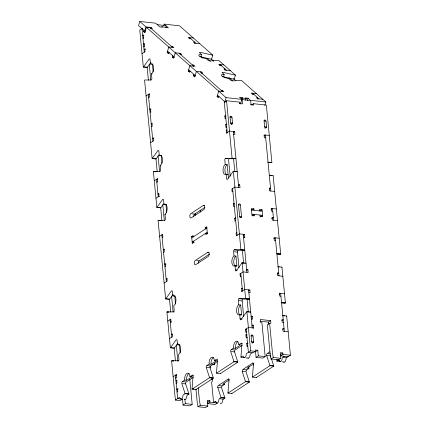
<?xml version="1.0" encoding="UTF-8"?>
<svg xmlns="http://www.w3.org/2000/svg" width="429" height="429" viewBox="0 0 429 429"><rect width="100%" height="100%" fill="white"/><g stroke="black" fill="none" stroke-linecap="round" stroke-linejoin="round"><path stroke-width="0.64" d="M253.609 342.085C253.646 343.313 251.689 342.91 251.678 341.875L251.099 335.848A1.121 0.896 56.8 0 1 251.962 334.904A1.121 0.896 56.8 0 1 253.024 336.063L253.609 342.085L252.252 342.969M248.933 366.436A5.228 2.628 -83.7 0 0 248.917 368.447L246.659 369.927A1.496 0.751 -83.7 0 0 246.042 371.82L249.249 381.73A1.496 0.751 -83.7 0 1 249.319 382.11L231.858 393.532L228.008 393.109A1.496 0.751 -83.7 0 1 228.003 392.691L229.032 380.003A1.496 0.751 -83.7 0 0 228.142 379.091L218.361 385.494A1.496 0.751 -83.7 0 0 217.744 387.387L220.951 397.302A1.496 0.751 -83.7 0 1 221.021 397.683L219.434 398.718A1.496 0.751 -83.7 0 0 218.817 400.118A2.987 1.501 -83.7 0 1 217.578 402.917A2.987 1.501 -83.7 0 1 215.98 401.973A1.496 0.751 -83.7 0 0 215.176 401.506L213.588 402.541L211.61 381.955L212.36 381.461L212.092 378.651L211.089 379.311M277 359.368L276.893 360.703A1.496 0.751 -83.7 0 0 276.898 361.127L280.748 361.55M139.774 21.45L138.562 25.568L144.734 31.017L145.946 26.898L139.774 21.45L155.604 23.187L159.829 26.914L162.398 27.193L161.749 26.625L168.388 27.853L164.162 24.126L163.819 25.3M172.614 47.463L150.279 27.751L146.428 27.327L144.82 32.819L143.517 31.671L143.919 30.298L144.562 30.368M150.735 28.636L151.078 27.461L145.946 26.898M169.09 53.748L168.447 53.679L167.149 52.531L168.763 47.04L173.895 47.603L172.597 46.455L171.316 46.316M168.447 53.679L168.849 52.306M172.254 47.63L172.597 46.455M180.411 54.344L181.692 54.483L180.394 53.335L175.257 52.772L173.643 58.264L172.345 57.116L172.748 55.743M180.046 54.515L180.394 53.335M189.119 38.948L189.521 37.575L196.015 43.308M194.375 43.34L194.718 42.16L193.436 42.021L194.734 43.168L199.871 43.731M189.956 70.93L189.554 72.303L188.256 71.155L189.865 65.669L195.002 66.232L193.704 65.085L192.417 64.94M193.356 66.259L193.704 65.085M201.512 72.973L202.799 73.112L201.496 71.965L196.364 71.402L194.75 76.893L193.452 75.745L193.854 74.373M202.778 58.156L200.96 56.548L201.566 54.488L199.614 52.772A1.496 0.429 16.4 0 1 200.252 52.338L212.409 55.084A1.501 0.434 16.4 0 0 212.805 55.153L211.599 59.266A1.501 0.434 16.4 0 1 211.202 59.202L200.96 56.891M201.153 73.139L201.496 71.965M219.761 65.422L220.034 64.506L226.528 70.238M218.785 96.38L218.382 97.753L217.079 96.605L218.693 91.114L223.841 91.683L222.538 90.54L221.257 90.396M224.882 70.27L225.23 69.096L223.943 68.951L225.246 70.099L230.378 70.662M224.946 77.719L223.579 76.518L224.185 74.458L222.238 72.737A1.496 0.429 16.4 0 1 222.871 72.303L235.033 75.054A1.501 0.434 16.4 0 0 235.424 75.118L234.218 79.236A1.501 0.434 16.4 0 1 233.821 79.172L223.584 76.855M222.195 91.715L222.538 90.54M226.18 101.882L224.86 101.737L226.067 97.624L146.428 27.327M241.565 99.297L242.085 97.533L239.516 97.249L241.902 99.356L240.69 103.475L239.371 103.33M242.213 99.871L242.734 98.107L242.085 97.533M245.64 100.247L246.155 98.482L245.506 97.909L248.075 98.187L250.461 100.295L265.867 101.984L264.832 105.518M247.383 100.542L248.075 98.187M252.155 94.396L252.515 93.179L259.014 98.911M257.368 98.943L257.711 97.764L256.429 97.624L257.727 98.772L262.864 99.335M142.492 29.038L142.02 28.62L139.763 30.094L143.318 67.053A1.501 0.756 -83.7 0 0 143.527 66.854L149.206 58.939A1.496 0.751 -83.7 0 1 150.053 59.604L150.499 64.06A5.228 2.628 -83.7 0 1 153.603 67.251A5.228 2.628 -83.7 0 1 151.442 73.89L151.85 78.099A1.496 0.751 -83.7 0 1 151.233 79.998L144.793 80.003A1.491 0.751 -83.7 0 0 144.573 80.084L152.129 158.558L155.979 158.977A1.501 0.756 -83.7 0 0 156.194 158.778L159.03 154.821M150.928 62.328L147.383 67.278A1.501 0.756 -83.7 0 1 147.168 67.476L143.318 67.053M152.129 158.558A1.501 0.756 -83.7 0 0 152.338 158.355L158.017 150.44A1.496 0.751 -83.7 0 1 158.864 151.105L159.309 155.566A5.228 2.628 -83.7 0 1 162.414 158.751A5.228 2.628 -83.7 0 1 160.253 165.39L160.661 169.6A1.496 0.751 -83.7 0 1 160.044 171.498L153.603 171.503A1.491 0.751 -83.7 0 0 153.384 171.589L156.837 207.432L160.687 207.856A1.501 0.756 -83.7 0 0 160.896 207.657L163.733 203.7M156.837 207.432A1.501 0.756 -83.7 0 0 157.046 207.234L162.72 199.319A1.496 0.751 -83.7 0 1 163.572 199.984L164.012 204.44A5.228 2.628 -83.7 0 1 167.122 207.631A5.228 2.628 -83.7 0 1 164.961 214.269L165.363 218.479A1.496 0.751 -83.7 0 1 164.747 220.372L158.312 220.383A1.496 0.751 -83.7 0 0 158.092 220.463L165.648 298.933L169.498 299.356A1.496 0.751 -83.7 0 0 169.707 299.158L173.257 294.208M237.039 171.793A1.501 0.756 -83.7 0 1 237.194 171.654L233.344 171.235A1.501 0.756 -83.7 0 0 233.135 171.434L227.461 179.349A1.496 0.751 -83.7 0 1 226.609 178.684L226.169 174.228A5.228 2.628 -83.7 0 1 223.059 171.037A5.228 2.628 -83.7 0 1 225.22 164.398L224.812 160.189A1.496 0.751 -83.7 0 1 225.434 158.29L231.869 158.285A1.496 0.751 -83.7 0 0 232.089 158.204L235.939 158.623A1.496 0.751 -83.7 0 1 235.719 158.709L229.284 158.714A1.496 0.751 -83.7 0 0 228.668 160.612L230.175 176.255M165.648 298.933A1.496 0.751 -83.7 0 0 165.857 298.734L171.53 290.819A1.496 0.751 -83.7 0 1 172.42 291.731L172.823 295.94A5.228 2.628 -83.7 0 1 175.933 299.131A5.228 2.628 -83.7 0 1 173.772 305.77L174.174 309.979A1.496 0.751 -83.7 0 1 173.557 311.878L167.122 311.883A1.496 0.751 -83.7 0 0 166.902 311.963L170.356 347.812L174.206 348.235A1.496 0.751 -83.7 0 0 174.415 348.032L177.96 343.087M170.356 347.812A1.496 0.751 -83.7 0 0 170.565 347.613L176.239 339.698A1.496 0.751 -83.7 0 1 177.123 340.605L177.531 344.819A5.228 2.628 -83.7 0 1 180.636 348.01A5.228 2.628 -83.7 0 1 178.48 354.644L178.882 358.859A1.496 0.751 -83.7 0 1 178.266 360.751L171.831 360.762A1.496 0.751 -83.7 0 0 171.611 360.843L175.386 400.08L180.094 400.595L182.352 399.115M245.897 263.245A1.496 0.751 -83.7 0 1 246.005 263.159L242.154 262.736A1.496 0.751 -83.7 0 0 241.945 262.934L236.272 270.849A1.496 0.751 -83.7 0 1 235.382 269.938L234.979 265.728A5.228 2.628 -83.7 0 1 231.869 262.537A5.228 2.628 -83.7 0 1 234.03 255.904L233.623 251.689A1.496 0.751 -83.7 0 1 234.245 249.796L240.68 249.785A1.496 0.751 -83.7 0 0 240.9 249.705L244.75 250.128A1.496 0.751 -83.7 0 1 244.53 250.209L238.095 250.214A1.496 0.751 -83.7 0 0 237.478 252.113L238.985 267.755M145.415 48.97L144.021 49.389L145.302 49.528M142.031 53.673L145.04 51.705L144.771 48.895M146.101 95.924L149.11 93.956L149.753 94.026M153.984 138.009L152.59 138.433L153.877 138.572M150.606 142.718L153.614 140.75L153.346 137.94M224.297 102.209L226.555 100.729L239.822 102.182L239.956 103.587L242.524 103.872L242.112 99.587L250.67 100.525L251.083 104.81L253.652 105.089L253.518 103.684L266.355 105.094L271.889 162.564A1.501 0.756 -83.7 0 1 271.67 162.65L268.447 162.65M241.211 100.177L242.112 99.587M225.847 118.281L225.091 118.774L224.823 115.964L225.574 115.471M251.71 104.869L253.518 103.684M226.678 126.936L225.927 127.429L225.654 124.619L226.41 124.131M231.011 124.061L232.518 123.075L230.593 122.866M231.269 124.094L232.534 123.262L231.955 117.224L230.03 117.015L230.609 123.053A1.121 0.896 56.8 0 0 231.676 124.212A1.121 0.896 56.8 0 0 232.534 123.262M227.113 133.135L226.469 133.065L226.201 130.255L226.952 129.762M226.469 133.065L229.477 131.092L234.615 131.655L234.883 134.465L233.601 134.325M154.268 180.738L157.277 178.77L157.92 178.839M233.258 132.545L234.615 131.655M155.958 198.284L158.966 196.316L159.609 196.385M264.752 128.174L266.559 126.995L265.996 121.144A1.121 0.896 56.8 0 0 264.929 119.986A1.121 0.896 56.8 0 0 264.071 120.935L264.634 126.786A1.121 0.896 56.8 0 0 265.696 127.944A1.121 0.896 56.8 0 0 266.559 126.995L264.634 126.786M263.921 136.02L265.428 135.033L270.817 191.012M203.314 205.48L190.771 213.685A2.242 1.126 -83.7 0 0 189.843 216.527A2.242 1.126 -83.7 0 0 191.173 217.894L203.716 209.69A2.242 1.126 -83.7 0 0 204.644 206.848A2.242 1.126 -83.7 0 0 203.308 205.48L204.595 205.62M159.615 236.304L162.629 234.336L162.897 237.14L162.146 237.634M193.694 216.951A2.242 1.126 -83.7 0 1 194.621 214.109L204.982 207.33M238.326 185.752L239.736 184.829L240.004 187.634L234.867 187.071L231.858 189.044L232.132 191.849L232.883 191.355M234.304 206.097L233.548 206.59L233.279 203.78L234.03 203.287M163.562 252.375L164.318 251.882L164.044 249.072L163.293 249.565L164.575 249.705M193.677 241.13L193.811 242.53L192.31 243.516L191.634 236.497L193.136 235.516L193.275 236.915M205.314 229.038L205.18 227.638L206.681 226.651L207.357 233.671L205.856 234.658L205.716 233.253L207.647 233.462M191.779 237.902L206.826 228.056M269.192 189.092L270.549 188.208L269.262 188.068L269.535 190.873L274.667 191.436M207.234 232.266L192.181 242.112L194.106 242.326M235.698 220.603L234.947 221.096L234.674 218.286L235.43 217.793M164.961 266.881L165.712 266.388L165.444 263.578L164.688 264.071L165.975 264.21M240.031 217.723L241.538 216.742L240.412 205.041A1.121 0.896 56.8 0 0 239.344 203.882A1.121 0.896 56.8 0 0 238.486 204.831L239.613 216.527A1.121 0.896 56.8 0 0 240.674 217.685A1.121 0.896 56.8 0 0 241.538 216.742L239.613 216.527M251.651 210.312L253.909 208.837L254.048 210.242M252.193 215.932L254.451 214.452L254.585 215.857L252.021 215.572L251.346 208.558L253.909 208.837M259.786 211.207L262.044 209.727L262.72 216.747L260.151 216.468L260.017 215.063M270.999 209.545L272.506 208.564L273.632 220.259M260.076 216.983L262.586 215.342L251.882 214.173M236.846 232.534L236.095 233.027L236.363 235.832L239.377 233.864L244.509 234.427L244.782 237.237L244.407 237.484M207.818 252.273L195.275 260.478A2.242 1.126 -83.7 0 0 194.348 263.32A2.242 1.126 -83.7 0 0 195.678 264.688L208.221 256.483A2.242 1.126 -83.7 0 0 209.148 253.641A2.242 1.126 -83.7 0 0 207.818 252.273L209.1 252.413M164.119 283.097L167.133 281.129L166.86 278.319L166.109 278.812L167.39 278.952M198.182 263.347A2.242 1.126 -83.7 0 1 199.126 260.902L209.486 254.124M243.098 235.349L244.509 234.427M271.557 218.634L273.364 217.449L272.077 217.31L272.351 220.12L277.483 220.683M273.815 238.792L275.321 237.805L278.984 275.826M167.782 321.117L170.79 319.144L171.064 321.954L170.313 322.447M240.937 276.732L240.294 276.662L240.026 273.852L243.034 271.884L248.171 272.447L247.903 269.637L246.616 269.498M246.546 270.527L247.903 269.637M240.294 276.662L241.05 276.169M242.358 291.473L241.715 291.398L241.447 288.594L242.841 288.17M169.471 338.663L172.485 336.695L172.211 333.885L171.461 334.379L172.742 334.518M241.715 291.398L244.723 289.43L249.86 289.993L250.128 292.803L248.847 292.664M248.504 290.883L249.86 289.993M277.359 273.906L278.711 273.021L277.429 272.876L277.697 275.686L282.834 276.249M279.166 294.358L280.673 293.372L284.336 331.392M251.04 317.203L252.397 316.318L252.665 319.122L251.383 318.983M173.134 376.683L176.142 374.71L176.786 374.78M246.402 331.735L245.645 332.228L245.377 329.418L248.386 327.45L253.523 328.013L253.249 325.209L251.968 325.064M251.839 326.131L253.249 325.209M253.148 328.26L253.523 328.013M246.809 337.677L246.166 337.607L245.892 334.802L246.648 334.309M260.012 321.192L268.356 322.104L270.613 320.629L270.881 323.434L269.6 323.294L267.342 324.769L270.227 354.719L271.042 358.976L278.528 359.797L280.786 358.317L280.244 352.702L282.813 352.987L282.947 354.392L280.689 355.866L280.555 354.461L282.813 352.987M176.174 383.397L176.93 382.899L176.662 380.094L175.911 380.587L177.193 380.727M246.166 337.607L247.565 337.183M175.386 400.08L179.231 397.56A1.496 0.751 -83.7 0 1 180.03 398.032A2.987 1.501 -83.7 0 0 181.403 399.093A2.987 1.501 -83.7 0 0 182.727 397.056L182.936 395.736A1.496 0.751 -83.7 0 1 183.489 394.777L185.076 393.742A1.491 0.751 -83.7 0 0 185.006 393.355L181.799 383.446A1.496 0.751 -83.7 0 1 182.416 381.553L184.674 380.073A5.228 2.628 -83.7 0 1 186.835 373.439A5.228 2.628 -83.7 0 1 189.94 376.63L191.865 376.839A5.228 2.628 -83.7 0 0 191.811 376.405M189.94 376.63L192.197 375.15A1.496 0.751 -83.7 0 1 193.088 376.061L192.053 388.749A1.496 0.751 -83.7 0 0 192.063 389.167L195.914 389.591L213.369 378.169A1.496 0.751 -83.7 0 0 213.299 377.788L210.092 367.878A1.496 0.751 -83.7 0 1 210.709 365.985L217.776 361.363M192.063 389.167L209.518 377.745A1.496 0.751 -83.7 0 0 209.449 377.364L206.242 367.455A1.496 0.751 -83.7 0 1 206.858 365.562L209.116 364.082A5.228 2.628 -83.7 0 1 211.277 357.448A5.228 2.628 -83.7 0 1 214.387 360.639L216.313 360.848A5.228 2.628 -83.7 0 0 216.259 360.414M214.387 360.639L216.64 359.159A1.496 0.751 -83.7 0 1 217.53 360.07L216.5 372.753A1.496 0.751 -83.7 0 0 216.506 373.176L220.356 373.6L237.816 362.178A1.496 0.751 -83.7 0 0 237.746 361.797L234.54 351.887A1.496 0.751 -83.7 0 1 235.156 349.989L242.219 345.366M216.506 373.176L233.966 361.754A1.496 0.751 -83.7 0 0 233.896 361.374L230.689 351.464A1.496 0.751 -83.7 0 1 231.306 349.571L233.564 348.091A5.228 2.628 -83.7 0 1 235.725 341.457A5.228 2.628 -83.7 0 1 238.83 344.648L240.755 344.857L235.489 348.305L233.564 348.091M238.83 344.648L241.087 343.168A1.496 0.751 -83.7 0 1 241.972 344.079L240.942 356.762A1.491 0.751 -83.7 0 0 240.948 357.185L244.803 357.609M184.674 380.073L186.599 380.287L191.865 376.839M209.116 364.082L211.041 364.296L216.313 360.848M193.334 377.354L186.266 381.976A1.496 0.751 -83.7 0 0 185.65 383.869L188.857 393.779A1.491 0.751 -83.7 0 1 188.926 394.16L187.339 395.2A1.496 0.751 -83.7 0 0 186.792 396.16L186.577 397.479A2.987 1.501 -83.7 0 1 184.164 399.061M178.137 388.819L176.743 389.242L178.019 389.387M247.64 346.337L246.997 346.267L246.729 343.457L247.49 342.959M281.853 320.581L283.21 319.696L281.923 319.551L282.196 322.361L283.478 322.501M177.011 392.047L177.767 391.559L177.493 388.749M246.997 346.267L247.753 345.774M251.936 342.996L253.587 341.913L251.662 341.699M282.711 329.472L284.062 328.587L282.781 328.442L283.049 331.252L288.186 331.815M240.948 357.185L242.535 356.145A1.496 0.751 -83.7 0 1 243.195 356.317L243.618 357.223A2.987 1.501 -83.7 0 0 246.037 355.641L246.246 354.322A1.496 0.751 -83.7 0 1 246.793 353.362L250.638 350.847L255.346 351.362L255.212 349.957L257.781 350.241L258.317 355.856L256.059 357.336L255.523 351.716L257.781 350.241M252.231 352.745L250.643 353.786A1.496 0.751 -83.7 0 0 250.096 354.745L249.887 356.065A2.987 1.501 -83.7 0 1 247.871 358.038M255.346 351.362L253.089 352.842L248.38 352.322L246.128 328.925M181.242 399.329L182.523 399.469L183.065 405.089L185.323 403.609L192.192 404.365L189.784 379.402M253.871 363.245L252.59 363.1L242.809 369.503A1.496 0.751 -83.7 0 0 242.192 371.396L245.399 381.306A1.496 0.751 -83.7 0 1 245.468 381.687L228.008 393.109M269.97 351.732L267.251 353.512A1.496 0.751 -83.7 0 0 266.634 355.405L269.841 365.315A1.496 0.751 -83.7 0 1 269.911 365.696L252.45 377.118A1.496 0.751 -83.7 0 1 252.445 376.694L253.475 364.012A1.496 0.751 -83.7 0 0 252.59 363.1M192.192 404.365L189.934 405.839L183.065 405.089M270.613 320.629L260.344 319.503L260.612 322.308L261.899 322.452L265.186 356.606L262.929 358.086L256.059 357.336M220.115 403.003A2.987 1.501 -83.7 0 0 221.648 403.163A2.987 1.501 -83.7 0 0 222.667 400.541A1.496 0.751 -83.7 0 1 223.284 399.142L224.871 398.101A1.496 0.751 -83.7 0 0 224.801 397.721L221.595 387.811A1.496 0.751 -83.7 0 1 222.211 385.918L224.469 384.438A5.228 2.628 -83.7 0 1 224.431 383.446M195.946 389.162L197.227 402.472L198.042 406.73L200.3 405.249L207.792 406.075L207.25 400.455L209.819 400.74L209.953 402.145L207.695 403.619L207.561 402.214L209.819 400.74M271.042 358.976L273.3 357.496L280.786 358.317M207.792 406.075L205.534 407.55L198.042 406.73M276.898 361.127L278.485 360.087L279.767 360.231M284.33 356.263L282.743 357.303A1.496 0.751 -83.7 0 0 282.121 358.703A2.987 1.501 -83.7 0 1 280.882 361.502A2.987 1.501 -83.7 0 1 279.284 360.558A1.496 0.751 -83.7 0 0 278.485 360.087M252.45 377.118L256.306 377.541L273.761 366.119A1.496 0.751 -83.7 0 0 273.691 365.739L271.487 358.923M283.816 361.979A2.987 1.501 -83.7 0 0 285.971 359.127A1.496 0.751 -83.7 0 1 286.593 357.727L290.438 355.212L286.658 315.975L282.808 315.556A1.496 0.751 -83.7 0 0 282.598 315.755L284.524 315.964M277.257 254.156L280.48 254.15A1.496 0.751 -83.7 0 0 280.7 254.07L273.144 175.6L269.289 175.177A1.501 0.756 -83.7 0 0 269.181 175.263M250.606 312.119A1.496 0.751 -83.7 0 1 250.713 312.033L246.863 311.61A1.496 0.751 -83.7 0 0 246.654 311.813L240.975 319.728A1.496 0.751 -83.7 0 1 240.09 318.817L239.682 314.602A5.228 2.628 -83.7 0 1 236.577 311.416A5.228 2.628 -83.7 0 1 238.738 304.778L238.331 300.568A1.496 0.751 -83.7 0 1 238.948 298.67L245.388 298.664A1.496 0.751 -83.7 0 0 245.608 298.579L249.458 299.002A1.496 0.751 -83.7 0 1 249.238 299.083L242.798 299.093A1.496 0.751 -83.7 0 0 242.181 300.986L243.688 316.629M281.966 303.03L285.183 303.024A1.496 0.751 -83.7 0 0 285.403 302.944L281.955 267.101L278.105 266.677A1.496 0.751 -83.7 0 0 277.89 266.876L279.177 267.015M212.602 364.698L214.854 364.763M164.162 24.126L179.569 25.815L212.805 55.148M157.304 24.668L165.862 25.606L166.05 27.542M151.094 28.47L152.381 28.609L151.078 27.461M143.517 31.671L145.442 31.88M193.372 37.999L188.24 37.436L189.538 38.583L190.819 38.723M143.951 35.494L142.669 35.35L143.42 34.862L143.688 37.666L142.937 38.16L143.581 38.229M144.466 44.112L143.501 44.01L144.251 43.517L144.525 46.321L143.769 46.815L144.412 46.884M167.149 52.531L169.074 52.74M172.345 57.116L174.271 57.33M223.884 64.929L218.747 64.366L220.045 65.514L221.332 65.653M150.499 64.06L152.424 64.275A5.228 2.628 -83.7 0 1 152.863 64.055M188.256 71.155L190.181 71.37M143.527 66.854L146.739 67.208M193.452 75.745L195.377 75.954M151.442 73.89L152.086 73.96M256.365 93.602L251.233 93.039L252.531 94.187L253.818 94.326M242.734 98.107L246.155 98.482M217.079 96.605L219.01 96.815M226.067 97.624L241.902 99.356M250.536 104.553L252.461 104.767M149.641 94.589L148.359 94.45L152.863 141.243M149.271 97.324L148.627 97.254L149.378 96.761L149.11 93.956M224.823 115.964L226.104 116.103M264.071 120.935L265.996 121.144M151.062 109.331L149.775 109.186L150.531 108.693L150.799 111.502L150.048 111.996L151.008 112.103M225.654 124.619L226.941 124.764M226.201 130.255L226.839 130.325M269.278 135.457L264.141 134.894L264.414 137.704L265.696 137.843M152.327 123.82L151.174 123.691L151.925 123.203L152.198 126.008L151.442 126.501L152.086 126.571M271.889 162.564L268.034 162.146A1.501 0.756 -83.7 0 1 267.927 162.2M232.513 158.355L235.719 158.709M267.814 162.226L271.026 162.58M225.434 158.29L227.997 158.574M159.309 155.566L161.234 155.775A5.228 2.628 -83.7 0 1 161.674 155.561M225.22 164.398L227.145 164.613L228.437 178.046M152.338 158.355L155.55 158.709M233.135 171.434L236.347 171.788M269.723 175.445L271.648 175.654M160.253 165.39L160.896 165.46M226.169 174.228L228.094 174.437A5.228 2.628 -83.7 0 1 227.654 174.651M154.247 171.579L156.172 171.788M153.384 171.589L155.309 171.798M238.449 184.684L239.736 184.829M157.808 179.402L156.526 179.258L158.215 196.809M157.438 182.137L156.794 182.068L157.545 181.574L157.277 178.77M159.229 194.139L157.942 193.999L158.698 193.506L158.966 196.316M233.279 203.78L234.561 203.92M238.486 204.831L240.412 205.041M276.356 208.982L271.225 208.419L271.493 211.229L272.774 211.368M262.044 209.727L259.475 209.449L259.609 210.853M251.48 209.958L262.178 211.132M164.012 204.44L165.943 204.649A5.228 2.628 -83.7 0 1 166.382 204.435M157.046 207.234L160.253 207.582M234.674 218.286L235.961 218.425M192.053 213.824L194.621 214.109M164.961 214.269L165.605 214.339M158.955 220.452L161.524 220.737M158.092 220.463L160.403 220.715M205.18 227.638L207.105 227.847M279.172 238.229L274.04 237.666L274.308 240.476L275.595 240.615M243.495 237.098L244.782 237.237M191.634 236.497L193.559 236.711M280.7 254.07L276.85 253.646A1.496 0.751 -83.7 0 1 276.625 253.727M241.323 249.855L244.53 250.209M277.268 253.796L280.48 254.15M234.245 249.796L237.452 250.145M234.266 251.759L237.478 252.113M234.03 255.904L235.955 256.113L236.905 265.937A5.228 2.628 -83.7 0 1 236.02 266.232M241.945 262.934L244.514 263.218M196.557 260.618L199.126 260.902M234.979 265.728L236.905 265.937M235.382 269.938L237.307 270.152M240.026 273.852L240.669 273.922M241.447 288.594L242.728 288.733M284.524 293.795L279.386 293.232L279.66 296.042L280.941 296.182M285.403 302.944L281.553 302.52A1.496 0.751 -83.7 0 1 281.333 302.606M246.026 298.734L249.238 299.083M281.976 302.676L285.183 303.024M238.948 298.67L242.16 299.024M238.974 300.638L242.181 300.986M172.823 295.94L174.753 296.155A5.228 2.628 -83.7 0 1 175.193 295.935M238.738 304.778L240.664 304.987L241.607 314.816L239.682 314.602M165.857 298.734L169.069 299.088M247.292 311.883L249.217 312.092M251.11 316.173L252.397 316.318M240.09 318.817L242.015 319.026M173.557 311.878L174.201 311.947M167.766 311.953L169.047 312.098M166.902 311.963L168.184 312.108M245.377 329.418L246.659 329.563M171.064 321.954L171.707 322.023M245.892 334.802L247.179 334.942M251.099 335.848L253.024 336.063M246.729 343.457L248.01 343.597M241.731 343.238L242.369 343.307M282.947 354.392L290.438 355.212M254.236 351.576L255.523 351.716M231.306 349.571L234.513 349.919M267.894 353.582L270.463 353.861M280.689 355.866L288.181 356.687M177.531 344.819L179.456 345.029A5.228 2.628 -83.7 0 1 179.896 344.814M231.328 351.533L234.54 351.887M266.634 355.405L269.841 355.759M283.381 357.373L286.593 357.727M258.317 355.856L265.186 356.606M170.565 347.613L173.772 347.962M279.456 360.987L280.099 361.057M246.407 357.942L248.332 358.151M282.352 361.883L284.277 362.092M233.896 361.374L237.103 361.727M270.484 365.385L273.691 365.739M233.966 361.754L237.816 362.178M269.911 365.696L273.761 366.119M253.539 364.929L252.257 364.789L246.991 368.238L248.917 368.447M178.266 360.751L178.909 360.821M172.469 360.832L173.756 360.971M171.611 360.843L173.343 361.03M206.858 365.562L210.071 365.91M243.447 369.573L246.659 369.927M206.885 367.524L210.092 367.878M242.192 371.396L245.399 371.75M192.841 375.225L193.479 375.295M228.142 379.091L229.429 379.236M209.449 377.364L212.661 377.718M246.037 381.381L249.249 381.73M209.518 377.745L213.369 378.169M245.468 381.687L249.319 382.11M229.097 380.92L227.815 380.78L222.544 384.228L224.469 384.438M176.673 375.343L175.391 375.203L177.644 398.6L181.762 399.05M211.336 379.145L212.623 379.284M176.303 378.083L175.659 378.013L176.416 377.52L176.142 374.71M182.416 381.553L185.623 381.907M219.004 385.564L222.211 385.918M182.438 383.521L185.65 383.869M217.744 387.387L220.956 387.741M193.34 388.889L193.978 388.958M228.003 392.691L228.641 392.76M185.006 393.355L188.213 393.709M221.595 397.372L224.801 397.721M185.076 393.742L188.926 394.16M221.021 397.683L224.871 398.101M220.077 398.788L223.284 399.142M215.176 401.506L215.819 401.576M209.953 402.145L217.444 402.965L215.186 404.44L207.695 403.619M235.424 75.118L218.838 60.473A1.501 0.434 16.4 0 0 218.5 60.457L209.996 60.939A1.496 0.429 16.4 0 1 208.06 60.226L206.113 58.505A5.228 1.512 16.4 0 1 199.346 56.006A5.228 1.512 16.4 0 1 201.566 54.488M265.867 101.984L241.457 80.443A1.501 0.434 16.4 0 0 241.119 80.427L232.615 80.904A1.496 0.429 16.4 0 1 230.684 80.191L228.732 78.469A5.228 1.512 16.4 0 1 221.965 75.971A5.228 1.512 16.4 0 1 224.185 74.458M211.336 59.036L213.846 61.256M233.392 78.507L235.832 80.657M206.982 58.172L210.494 61.272M229.054 77.654L232.464 80.668M179.107 53.196L193.715 66.087M200.214 71.825L222.544 91.538M167.551 51.158L174.051 56.891M188.658 69.788L195.152 75.52M217.492 95.238L224.86 101.737M270.887 357.067L270.484 355.829A1.496 0.751 -83.7 0 1 270.49 355.276M273.3 357.496L272.485 353.244L269.6 323.294M200.3 405.249L199.485 400.997L198.203 387.687M268.356 322.104L268.57 324.351M240.031 102.901L240.149 104.124M233.333 131.515L238.722 187.494M243.227 234.288L246.889 272.308M248.579 289.854L252.236 327.874M233.515 158.333L234.792 171.584M242.321 249.812L243.597 263.041M247.029 298.713L248.289 311.776M226.555 100.729L232.089 158.204M233.344 171.235L240.9 249.705M242.154 262.736L245.608 298.579M246.863 311.61L250.638 350.847M224.195 101.153L227.22 132.572M232.609 188.551L237.119 235.344M240.776 273.359L242.465 290.91M200.123 210.038L200.311 211.99M195.388 213.476L195.576 215.46M210.087 366.141L210.21 367.449M184.904 399.243L185.323 403.609M152.424 64.275L153.158 71.916M161.207 155.475L161.969 163.417M165.91 204.349L166.699 212.511M174.753 296.155L175.509 304.016M179.456 345.029L180.212 352.89M149.244 64.087L150.783 80.073M158.065 155.711L159.593 171.584M162.779 204.665L164.307 220.538M171.584 296.09L173.112 311.963M176.292 344.986L177.863 361.315M147.115 66.897L148.396 80.218M155.936 158.51L157.212 171.739M160.65 207.464L161.926 220.694M169.455 298.89L170.726 312.119M174.158 347.769L175.418 360.832M142.02 28.62L144.289 52.199M161.872 234.824L166.377 281.617M170.04 319.637L171.729 337.183M222.088 76.475A5.228 1.512 16.4 0 1 223.579 76.518M199.812 56.489A5.228 1.512 16.4 0 1 200.96 56.548M230.046 117.203A1.121 0.896 56.8 0 1 230.909 116.259A1.121 0.896 56.8 0 1 231.971 117.417M226.373 174.458A5.228 2.628 -83.7 0 1 224.973 169.557A5.228 2.628 -83.7 0 1 227.145 164.613M235.489 348.305A5.228 2.628 -83.7 0 1 237.886 341.532M220.356 373.6A1.496 0.751 -83.7 0 1 220.35 373.176M211.041 364.296A5.228 2.628 -83.7 0 1 213.444 357.523M195.914 389.591A1.496 0.751 -83.7 0 1 195.903 389.275M186.599 380.287A5.228 2.628 -83.7 0 1 189.248 373.418M235.591 266.168A5.228 2.628 -83.7 0 1 233.762 261.492A5.228 2.628 -83.7 0 1 235.955 256.113M241.607 314.816A5.228 2.628 -83.7 0 1 238.503 311.626A5.228 2.628 -83.7 0 1 240.664 304.987M256.306 377.541A1.496 0.751 -83.7 0 1 256.29 377.332M231.858 393.532A1.496 0.751 -83.7 0 1 231.848 393.216M273.037 175.686A1.501 0.756 -83.7 0 1 273.144 175.6M214.832 362.8A1.496 0.751 -83.7 0 1 214.21 364.693M286.449 316.173A1.496 0.751 -83.7 0 1 286.658 315.975M281.746 267.299A1.496 0.751 -83.7 0 1 281.955 267.101"/></g></svg>
